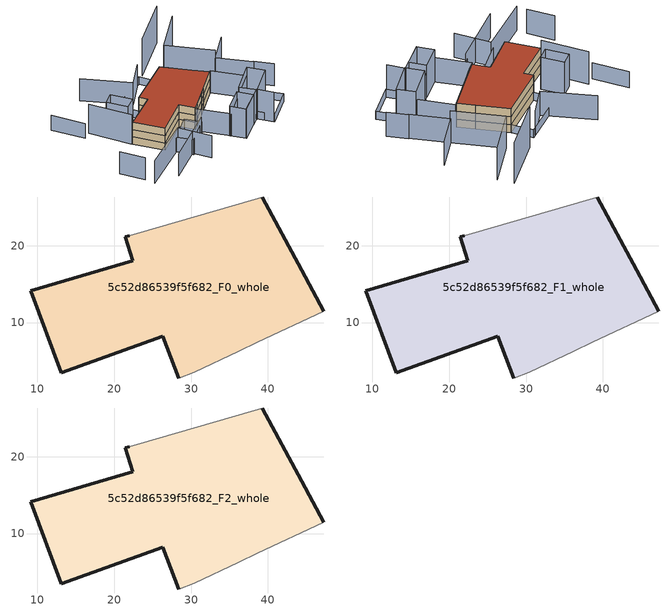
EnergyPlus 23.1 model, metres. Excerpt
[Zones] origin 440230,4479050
5c52d86539f5f682_F0_whole
 floor ground (EU_floor_Construction): 39.26,26.35 44.42,16.78 47.26,11.51 38.58,7.41 36.19,6.28 30.38,3.55 28.41,2.79 26.28,8.24 13.09,3.48 9.13,14.15 22.43,18.04 21.46,21.16 21.94,21.3 z0
 wall outside (EU_wall_Construction): 47.26,11.51 44.42,16.78 39.26,26.35 / 21.94,21.3 21.46,21.16 22.43,18.04 9.13,14.15 13.09,3.48 26.28,8.24 28.41,2.79 z0:3
 wall adiabatic (EU_wall_Construction): 28.41,2.79 30.38,3.55 36.19,6.28 38.58,7.41 47.26,11.51 / 39.26,26.35 21.94,21.3 z0:3
5c52d86539f5f682_F1_whole
 floor to 5c52d86539f5f682_F0_whole (EU_floor_Construction): 39.26,26.35 44.42,16.78 47.26,11.51 38.58,7.41 36.19,6.28 30.38,3.55 28.41,2.79 26.28,8.24 13.09,3.48 9.13,14.15 22.43,18.04 21.46,21.16 21.94,21.3 z3
 wall outside (EU_wall_Construction): 47.26,11.51 44.42,16.78 39.26,26.35 / 21.94,21.3 21.46,21.16 22.43,18.04 9.13,14.15 13.09,3.48 26.28,8.24 28.41,2.79 z3:6
 wall adiabatic (EU_wall_Construction): 28.41,2.79 30.38,3.55 36.19,6.28 38.58,7.41 47.26,11.51 / 39.26,26.35 21.94,21.3 z3:6
5c52d86539f5f682_F2_whole
 floor to 5c52d86539f5f682_F1_whole (EU_floor_Construction): 39.26,26.35 44.42,16.78 47.26,11.51 38.58,7.41 36.19,6.28 30.38,3.55 28.41,2.79 26.28,8.24 13.09,3.48 9.13,14.15 22.43,18.04 21.46,21.16 21.94,21.3 z6
 wall outside (EU_wall_Construction): 47.26,11.51 44.42,16.78 39.26,26.35 / 21.94,21.3 21.46,21.16 22.43,18.04 9.13,14.15 13.09,3.48 26.28,8.24 28.41,2.79 z6:9
 wall adiabatic (EU_wall_Construction): 28.41,2.79 30.38,3.55 36.19,6.28 38.58,7.41 47.26,11.51 / 39.26,26.35 21.94,21.3 z6:9
 roof outside (EU_roof_Construction): 47.26,11.51 44.42,16.78 39.26,26.35 21.94,21.3 21.46,21.16 22.43,18.04 9.13,14.15 13.09,3.48 26.28,8.24 28.41,2.79 30.38,3.55 36.19,6.28 38.58,7.41 z9
shading: 4.52,-8.75 25.28,-1.95 / 64.01,-2.51 60.76,3.77 / 60.79,3.59 54.69,15.05 / 54.69,15.05 65.03,20.56 / -6.65,7.33 -4.1,-1.49 / -3.6,-4.98 15.86,0.51 / 15.86,0.51 19.17,-11.24 / 35.85,32.9 26.81,27.62 / 26.81,27.62 17.85,42.96 / 27.83,2.52 47.91,11.81 / 47.91,11.81 53.09,0.62 / 53.09,0.62 33.01,-8.67 / 33.01,-8.67 27.83,2.52 z0:9; 5.06,29.38 9.03,14.39 / 34.86,-13.42 45.78,-9.25 / 45.78,-9.25 47.9,-14.82 / 54.72,14.99 46.55,30.13 / 46.55,30.13 61.07,37.96 / 32.76,-8.15 40.54,-5.05 / 40.54,-5.05 42.69,-10.44 / 42.69,-10.44 34.91,-13.54 / 34.91,-13.54 32.76,-8.15 / 45.69,-9.55 43.1,-3.84 / 43.1,-3.84 53.43,0.85 / 53.43,0.85 56.02,-4.86 / 56.02,-4.86 45.69,-9.55 / 13.65,26.93 16.19,19.62 / 16.19,19.62 12,18.17 / 12,18.17 9.46,25.47 / 9.46,25.47 13.65,26.93 z0:12; 45.68,-9.29 56.51,-4.65 / 56.51,-4.65 58.95,-10.34 / 58.95,-10.34 48.12,-14.99 / 48.12,-14.99 45.68,-9.29 / 39.26,26.35 21.94,21.3 / 21.94,21.3 19.87,28.4 / 19.87,28.4 37.2,33.45 / 37.2,33.45 39.26,26.35 z0:3; -1.02,40.24 2.16,28.61 / 24.37,4.34 26.75,-1.21 / 26.75,-1.21 17,-5.39 / 17,-5.39 14.62,0.16 / 14.62,0.16 24.37,4.34 z0:6; 59.3,42.99 41.66,35.37 z0:15
[Building]
EU S2 Campaign: North Axis=0; Terrain=City; Solar Distribution=FullExterior
[Site:Location]
Madrid: Latitude=40.5; Longitude=-3.5; Time Zone=1; Elevation=609
[SizingPeriod:WeatherFileDays]
AnnualSizingPeriod: Begin Month=1; Begin Day of Month=1; End Month=12; End Day of Month=31; Day of Week for Start Day=Monday; Use Weather File Daylight Saving Period=No; Use Weather File Rain and Snow Indicators=No
[MATERIAL]
EU_InternalMass_Material: Roughness=MediumRough; Thickness=0.1; Conductivity=1; Density=1800; Specific Heat=900; Thermal Absorptance=0.9; Solar Absorptance=0.7; Visible Absorptance=0.7
[MATERIAL:NOMASS] Roughness=MediumRough; Thermal Absorptance=0.9; Solar Absorptance=0.7; Visible Absorptance=0.7
Name | Thermal Resistance
EU_wall_NoMass | 1.60022
EU_roof_NoMass | 1.57597
EU_floor_NoMass | 0.470652
[CONSTRUCTION]
EU_wall_Construction: EU_wall_NoMass
EU_roof_Construction: EU_roof_NoMass
EU_floor_Construction: EU_floor_NoMass
EU_InternalMass_Construction: EU_InternalMass_Material
[ZONE] Type=1; Multiplier=1; Ceiling Height=autocalculate; Volume=1536.25; Floor Area=autocalculate; Part of Total Floor Area=Yes
5c52d86539f5f682_F0_whole; 5c52d86539f5f682_F1_whole; 5c52d86539f5f682_F2_whole
[INTERNALMASS] Construction=EU_InternalMass_Construction; Surface Area=493.506
Name | Zone or ZoneList
5c52d86539f5f682_F0_whole_EU_InternalMass | 5c52d86539f5f682_F0_whole
5c52d86539f5f682_F1_whole_EU_InternalMass | 5c52d86539f5f682_F1_whole
5c52d86539f5f682_F2_whole_EU_InternalMass | 5c52d86539f5f682_F2_whole
[OTHEREQUIPMENT] Fuel Type=Electricity; Design Level Calculation Method=Watts/Area; Power per Zone Floor Area=1; Fraction Latent=0; Fraction Radiant=0; Fraction Lost=0; Carbon Dioxide Generation Rate=0; EndUse Subcategory=EU_Step8_InternalGains
Name | Zone or ZoneList or Space or SpaceList | Schedule
EU_Step8_InternalGain_5c52d86539f5f682_F0_whole_f000 | 5c52d86539f5f682_F0_whole | EU_Step8_GainSchedule_5c52d86539f5f682_F0_whole_f000
EU_Step8_InternalGain_5c52d86539f5f682_F1_whole_f000 | 5c52d86539f5f682_F1_whole | EU_Step8_GainSchedule_5c52d86539f5f682_F1_whole_f000
EU_Step8_InternalGain_5c52d86539f5f682_F2_whole_f000 | 5c52d86539f5f682_F2_whole | EU_Step8_GainSchedule_5c52d86539f5f682_F2_whole_f000
[ZONEVENTILATION:DESIGNFLOWRATE] Schedule=EU_AlwaysOn; Design Flow Rate Calculation Method=AirChanges/Hour; Air Changes per Hour=0.480704; Ventilation Type=Natural; Fan Pressure Rise=0; Fan Total Efficiency=1; Constant Term Coefficient=1; Temperature Term Coefficient=0; Velocity Term Coefficient=0; Velocity Squared Term Coefficient=0; Minimum Indoor Temperature=-100; Maximum Indoor Temperature=100; Delta Temperature=-100; Minimum Outdoor Temperature=-100; Maximum Outdoor Temperature=100; Maximum Wind Speed=40
Name | Zone or ZoneList or Space or SpaceList
EU_ConstantAir_5c52d86539f5f682_F0_whole | 5c52d86539f5f682_F0_whole
EU_ConstantAir_5c52d86539f5f682_F1_whole | 5c52d86539f5f682_F1_whole
EU_ConstantAir_5c52d86539f5f682_F2_whole | 5c52d86539f5f682_F2_whole
[HVACTEMPLATE:THERMOSTAT] Constant Heating Setpoint=20; Constant Cooling Setpoint=50
EU_HeatOnly_5c52d86539f5f682_F0_whole; EU_HeatOnly_5c52d86539f5f682_F1_whole; EU_HeatOnly_5c52d86539f5f682_F2_whole
[HVACTEMPLATE:ZONE:IDEALLOADSAIRSYSTEM] System Availability Schedule=EU_AlwaysOn; Maximum Heating Supply Air Temperature=50; Minimum Cooling Supply Air Temperature=13; Maximum Heating Supply Air Humidity Ratio=0.0156; Minimum Cooling Supply Air Humidity Ratio=0.0077; Heating Limit=NoLimit; Cooling Limit=NoLimit; Heating Availability Schedule=EU_AlwaysOn; Cooling Availability Schedule=EU_CoolingOff; Dehumidification Control Type=ConstantSensibleHeatRatio; Cooling Sensible Heat Ratio=0.7; Dehumidification Setpoint=60; Humidification Control Type=None; Humidification Setpoint=30; Outdoor Air Method=None; Outdoor Air Flow Rate per Person=0.00944; Outdoor Air Flow Rate per Zone Floor Area=0; Outdoor Air Flow Rate per Zone=0; Demand Controlled Ventilation Type=None; Outdoor Air Economizer Type=NoEconomizer; Heat Recovery Type=None; Sensible Heat Recovery Effectiveness=0.7; Latent Heat Recovery Effectiveness=0.65
Name | Template Thermostat
5c52d86539f5f682_F0_whole | EU_HeatOnly_5c52d86539f5f682_F0_whole
5c52d86539f5f682_F1_whole | EU_HeatOnly_5c52d86539f5f682_F1_whole
5c52d86539f5f682_F2_whole | EU_HeatOnly_5c52d86539f5f682_F2_whole
[SIZING:ZONE] Zone Cooling Design Supply Air Temperature Input Method=SupplyAirTemperature; Zone Cooling Design Supply Air Temperature=13; Zone Heating Design Supply Air Temperature Input Method=SupplyAirTemperature; Zone Heating Design Supply Air Temperature=50; Zone Cooling Design Supply Air Humidity Ratio=0.008; Zone Heating Design Supply Air Humidity Ratio=0.008; Cooling Design Air Flow Method=DesignDay; Cooling Design Air Flow Rate=0; Cooling Minimum Air Flow per Zone Floor Area=0.000762; Cooling Minimum Air Flow=0; Cooling Minimum Air Flow Fraction=0.2; Heating Design Air Flow Method=DesignDay; Heating Design Air Flow Rate=0; Heating Maximum Air Flow per Zone Floor Area=0.002032; Heating Maximum Air Flow=0.141576; Heating Maximum Air Flow Fraction=0.3; Account for Dedicated Outdoor Air System=No; Dedicated Outdoor Air System Control Strategy=NeutralSupplyAir; Dedicated Outdoor Air Low Setpoint Temperature for Design=autosize; Dedicated Outdoor Air High Setpoint Temperature for Design=autosize; Zone Load Sizing Method=Sensible Load Only No Latent Load; Zone Latent Cooling Design Supply Air Humidity Ratio Input Method=HumidityRatioDifference; Zone Cooling Design Supply Air Humidity Ratio Difference=0.005; Zone Latent Heating Design Supply Air Humidity Ratio Input Method=HumidityRatioDifference; Zone Humidification Design Supply Air Humidity Ratio Difference=0.005
5c52d86539f5f682_F0_whole; 5c52d86539f5f682_F1_whole; 5c52d86539f5f682_F2_whole
[SCHEDULE:CONSTANT]
Name | Hourly Value
EU_AlwaysOn | 1
EU_CoolingOff | 0
[SCHEDULE:FILE] Column Number=1; Rows to Skip at Top=0; Number of Hours of Data=8760; Column Separator=Comma; Interpolate to Timestep=No; Minutes per Item=60; Adjust Schedule for Daylight Savings=Yes
Name | File
EU_Step8_GainSchedule_5c52d86539f5f682_F0_whole_f000 | ../../schedules/5c52d86539f5f682/5c52d86539f5f682_F0_whole_f000_gain.csv
EU_Step8_GainSchedule_5c52d86539f5f682_F1_whole_f000 | ../../schedules/5c52d86539f5f682/5c52d86539f5f682_F1_whole_f000_gain.csv
EU_Step8_GainSchedule_5c52d86539f5f682_F2_whole_f000 | ../../schedules/5c52d86539f5f682/5c52d86539f5f682_F2_whole_f000_gain.csv
